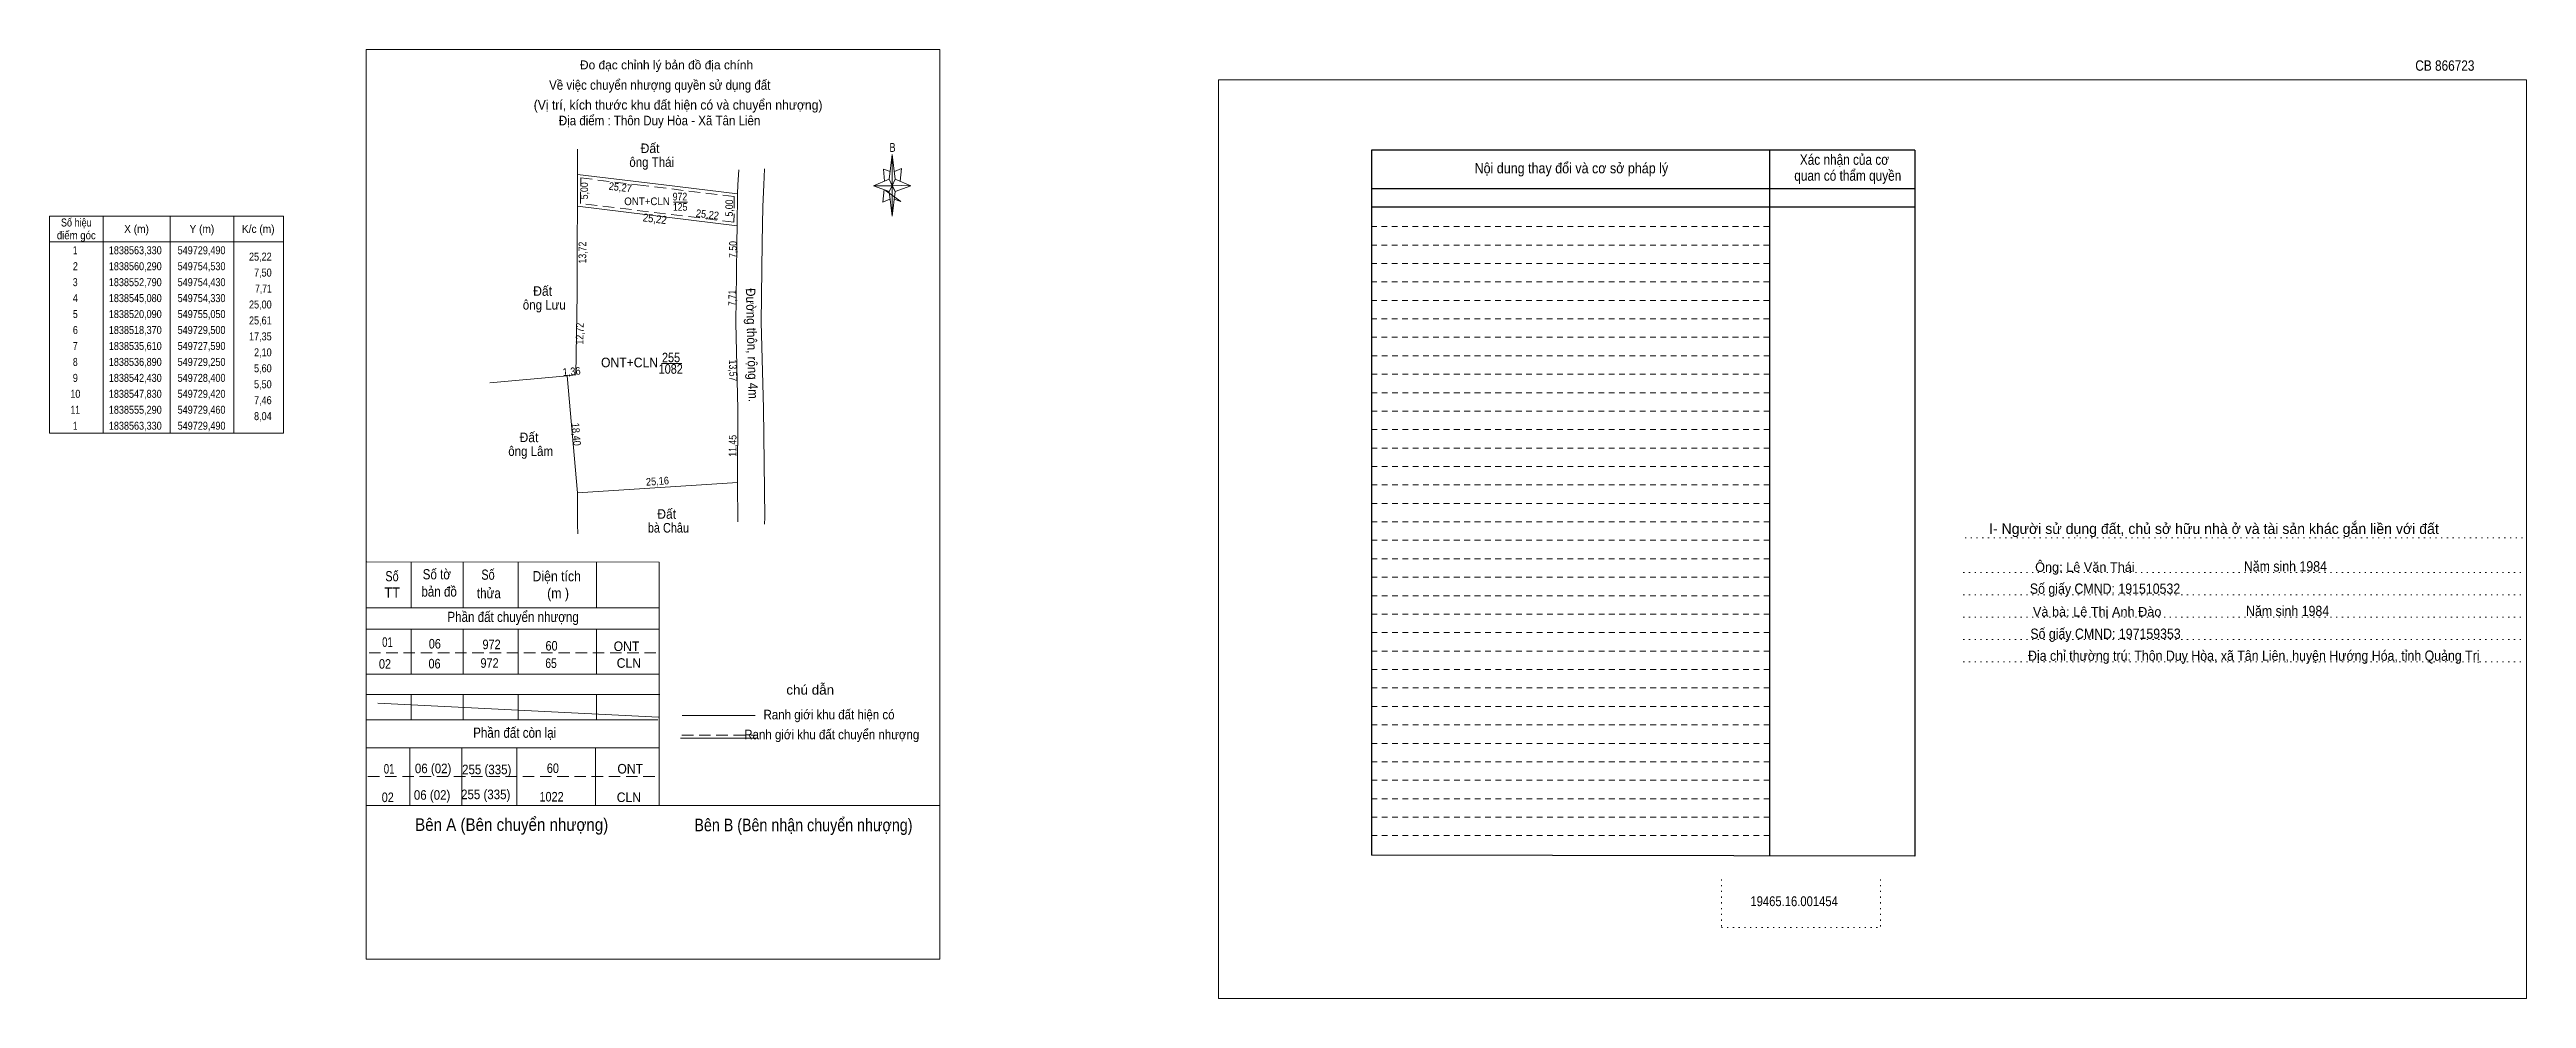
# Model space of a CAD drawing. Header units: metres. Extents: x 549063 to 549835, y 1838451 to 1838602.
# Drawn here: x 549062.5 to 549451.1, y 1838453.6 to 1838602.4 of the extents above; entities that cross this region are included whole.
import ezdxf
from ezdxf.enums import TextEntityAlignment as Align

# ---------------------------------------------------------------- set-up
doc = ezdxf.new("R2010")
doc.units = ezdxf.units.M
doc.header["$LTSCALE"] = 0.6
for name, pattern in [('DOTTED', [1.5, 0.3, -1.2]), ('MEDIUM_DASHED', [4.5, 3, -1.5]), ('SHORT_DASHED', [2.7, 1.5, -1.2])]:
    doc.linetypes.add(name, pattern=pattern)
for name, color, linetype, lineweight in [('1', 7, 'DOTTED', 13), ('10', 7, 'Continuous', 13), ('12', 7, 'Continuous', 13), ('15', 7, 'Continuous', 13), ('17', 7, 'Continuous', 13), ('18', 7, 'Continuous', 13), ('2', 7, 'SHORT_DASHED', 13), ('28', 7, 'Continuous', 13), ('63', 7, 'Continuous', 13)]:
    doc.layers.add(name, color=color, linetype=linetype, lineweight=lineweight)
doc.layers.add('20', color=7, linetype='Continuous')
doc.layers.add('40', color=7, linetype='Continuous')

msp = doc.modelspace()

# ---------------------------------------------------------------- linework, layer by layer
at = {"layer": '1'}
for p, q in [((549363.05, 1838525.82), (549451.11, 1838525.82)), ((549362.77, 1838520.42), (549450.81, 1838520.42)), ((549362.77, 1838516.92), (549450.81, 1838516.92)), ((549362.77, 1838513.42), (549450.81, 1838513.42)), ((549362.77, 1838509.92), (549450.81, 1838509.92)), ((549362.77, 1838506.42), (549450.81, 1838506.42)), ((549324.83, 1838472.3), (549324.83, 1838464.78)), ((549349.81, 1838472.3), (549349.81, 1838464.78)), ((549324.83, 1838464.78), (549349.81, 1838464.78))]:
    msp.add_line(p, q, dxfattribs=at)
at = {"layer": '1', "linetype": 'Continuous'}
for points in [[(549245.93, 1838453.64), (549451.13, 1838453.64), (549451.13, 1838597.64), (549245.93, 1838597.64)], [(549245.93, 1838597.64), (549451.13, 1838597.64), (549451.13, 1838453.64), (549245.93, 1838453.64)], [(549245.93, 1838453.64), (549451.13, 1838453.64), (549451.13, 1838597.64), (549245.93, 1838597.64)]]:
    msp.add_lwpolyline(points, close=True, dxfattribs=at)
at = {"layer": '1', "linetype": 'MEDIUM_DASHED'}
for points in [[(549154.78, 1838581.16), (549169.95, 1838579.32), (549169.9, 1838575.32), (549145.85, 1838578.24), (549145.86, 1838581.16)], [(549145.86, 1838581.16), (549145.87, 1838582.24), (549154.78, 1838581.16)]]:
    msp.add_lwpolyline(points, dxfattribs=at)
at = {"layer": '10'}
for p, q in [((549145.36, 1838532.91), (549143.76, 1838551.24)), ((549170.47, 1838534.53), (549145.36, 1838532.91)), ((549145.36, 1838532.91), (549145.38, 1838527.93)), ((549145.38, 1838527.93), (549145.39, 1838526.44))]:
    msp.add_line(p, q, dxfattribs=at)
at = {"layer": '12'}
msp.add_line((549112.22, 1838459.81), (549202.22, 1838459.81), dxfattribs=at)
at = {"layer": '15'}
for p, q in [((549160.42, 1838578.43), (549162.6, 1838578.43)), ((549158.53, 1838553.18), (549161.72, 1838553.18)), ((549143.76, 1838551.24), (549131.6, 1838550.12)), ((549143.76, 1838551.24), (549145.11, 1838551.36)), ((549114.06, 1838499.9), (549158.09, 1838497.73))]:
    msp.add_line(p, q, dxfattribs=at)
at = {"layer": '17'}
for p, q in [((549112.22, 1838459.81), (549112.22, 1838602.36)), ((549194.44, 1838583.23), (549193.38, 1838583.63)), ((549194.28, 1838582.03), (549194.74, 1838585.93)), ((549194.28, 1838580.13), (549191.78, 1838581.03)), ((549193.7, 1838580.25), (549196.08, 1838578.53)), ((549195.18, 1838580.13), (549194.74, 1838576.23)), ((549195.18, 1838582.03), (549197.68, 1838581.03)), ((549193.28, 1838578.43), (549194.38, 1838578.93)), ((549196.08, 1838578.53), (549195.04, 1838578.93)), ((549158.16, 1838522.02), (549112.3, 1838522.05)), ((549119.26, 1838522.02), (549119.26, 1838514.88)), ((549127.4, 1838522.02), (549127.4, 1838514.88)), ((549136.06, 1838522.02), (549136.06, 1838514.88)), ((549148.36, 1838522.02), (549148.36, 1838514.88)), ((549158.16, 1838522.02), (549158.16, 1838483.86)), ((549112.22, 1838514.88), (549158.16, 1838514.88)), ((549112.22, 1838511.54), (549158.16, 1838511.54)), ((549119.26, 1838511.54), (549119.26, 1838504.46)), ((549127.4, 1838511.54), (549127.4, 1838504.46)), ((549136.06, 1838511.54), (549136.06, 1838504.46)), ((549148.36, 1838511.54), (549148.36, 1838504.46)), ((549112.3, 1838504.46), (549158.1, 1838504.46)), ((549112.22, 1838501.28), (549158.26, 1838501.28)), ((549119.26, 1838501.28), (549119.26, 1838497.29)), ((549127.4, 1838501.28), (549127.4, 1838497.29)), ((549136.06, 1838501.28), (549136.06, 1838497.29)), ((549148.36, 1838501.28), (549148.36, 1838497.29)), ((549161.76, 1838497.96), (549173.26, 1838497.96)), ((549112.14, 1838497.29), (549157.94, 1838497.29)), ((549161.5, 1838494.42), (549173.4, 1838494.42)), ((549112.22, 1838492.91), (549158.16, 1838492.91)), ((549119.06, 1838492.91), (549119.06, 1838483.86)), ((549127.2, 1838492.91), (549127.2, 1838483.86)), ((549135.86, 1838492.91), (549135.86, 1838483.86)), ((549148.16, 1838492.91), (549148.16, 1838483.86)), ((549112.22, 1838483.86), (549202.22, 1838483.86))]:
    msp.add_line(p, q, dxfattribs=at)
at = {"layer": '17', "linetype": 'MEDIUM_DASHED'}
for p, q in [((549112.66, 1838507.82), (549158.22, 1838507.82)), ((549161.74, 1838494.92), (549173.54, 1838494.92)), ((549112.48, 1838488.43), (549158.16, 1838488.43))]:
    msp.add_line(p, q, dxfattribs=at)
at = {"layer": '17'}
for points in [[(549112.22, 1838602.36), (549202.22, 1838602.36), (549202.22, 1838459.81)], [(549195.08, 1838583.23), (549196.18, 1838583.73), (549195.98, 1838581.73)], [(549194.74, 1838581.03), (549194.28, 1838582.03), (549191.78, 1838581.03)], [(549194.74, 1838581.03), (549195.18, 1838580.13), (549197.68, 1838581.03)]]:
    msp.add_lwpolyline(points, dxfattribs=at)
for points in [[(549194.74, 1838585.93), (549195.18, 1838582.03), (549194.74, 1838581.03)], [(549194.74, 1838581.03), (549191.78, 1838581.03), (549194.28, 1838582.03), (549195.18, 1838580.13), (549197.68, 1838581.03), (549194.74, 1838581.13)], [(549194.74, 1838581.03), (549194.74, 1838576.23), (549194.24, 1838580.13)]]:
    msp.add_lwpolyline(points, close=True, dxfattribs=at)
at = {"layer": '18'}
for p, q in [((549170.53, 1838581.16), (549170.65, 1838583.49)), ((549174.6, 1838581.16), (549174.72, 1838583.67)), ((549170.46, 1838579.76), (549170.53, 1838581.16)), ((549174.43, 1838577.79), (549174.6, 1838581.16)), ((549145.35, 1838577.8), (549145.33, 1838572.06)), ((549145.33, 1838572.06), (549145.32, 1838570.3)), ((549170.19, 1838559.55), (549170.29, 1838567.26)), ((549170.47, 1838534.53), (549170.49, 1838528.33)), ((549174.73, 1838529.03), (549174.69, 1838527.96))]:
    msp.add_line(p, q, dxfattribs=at)
for points in [[(549145.38, 1838586.76), (549145.38, 1838585.98), (549145.37, 1838582.8), (549158.91, 1838581.16), (549170.46, 1838579.76)], [(549145.37, 1838582.8), (549145.36, 1838581.16), (549145.35, 1838577.8)], [(549145.35, 1838577.8), (549170.39, 1838574.76), (549170.46, 1838579.76)], [(549174.19, 1838559.6), (549174.35, 1838572.06), (549174.43, 1838577.79)], [(549170.29, 1838567.26), (549170.35, 1838572.06), (549170.39, 1838574.76)], [(549145.11, 1838551.36), (549145.31, 1838564.08), (549145.33, 1838570.3)], [(549170.47, 1838534.53), (549170.53, 1838545.98), (549170.19, 1838559.55)], [(549174.73, 1838529.03), (549174.53, 1838546.1), (549174.19, 1838559.65)]]:
    msp.add_lwpolyline(points, dxfattribs=at)
at = {"layer": '2', "linetype": 'Continuous', "lineweight": 25}
for p, q in [((549355.19, 1838586.6), (549269.93, 1838586.6)), ((549269.93, 1838586.6), (549269.93, 1838476.08)), ((549332.35, 1838586.6), (549332.39, 1838476)), ((549355.19, 1838580.56), (549270.03, 1838580.56)), ((549355.19, 1838577.68), (549270.03, 1838577.68))]:
    msp.add_line(p, q, dxfattribs=at)
at = {"layer": '2'}
for p, q in [((549332.35, 1838574.62), (549269.91, 1838574.62)), ((549332.35, 1838571.72), (549269.91, 1838571.72)), ((549332.35, 1838571.72), (549269.93, 1838571.72)), ((549332.35, 1838568.82), (549269.93, 1838568.82)), ((549332.35, 1838565.94), (549269.93, 1838565.94)), ((549332.35, 1838563.04), (549269.93, 1838563.04)), ((549332.35, 1838560.14), (549269.93, 1838560.14)), ((549332.35, 1838557.26), (549269.93, 1838557.26)), ((549332.37, 1838554.36), (549269.93, 1838554.36)), ((549332.37, 1838551.48), (549269.93, 1838551.48)), ((549332.37, 1838548.58), (549269.93, 1838548.58)), ((549332.37, 1838545.68), (549269.93, 1838545.68)), ((549332.37, 1838542.8), (549269.93, 1838542.8)), ((549332.37, 1838539.9), (549269.93, 1838539.9)), ((549332.37, 1838537), (549269.93, 1838537)), ((549332.37, 1838534.12), (549269.93, 1838534.12)), ((549332.37, 1838531.22), (549269.93, 1838531.22)), ((549332.37, 1838528.34), (549269.93, 1838528.34)), ((549332.37, 1838525.44), (549269.93, 1838525.44)), ((549332.37, 1838522.54), (549269.93, 1838522.54)), ((549332.37, 1838519.66), (549269.93, 1838519.66)), ((549332.37, 1838516.76), (549269.93, 1838516.76)), ((549332.39, 1838513.86), (549269.93, 1838513.86)), ((549332.39, 1838510.98), (549269.93, 1838510.98)), ((549332.39, 1838508.08), (549269.93, 1838508.08)), ((549332.39, 1838505.18), (549269.93, 1838505.18)), ((549332.39, 1838502.3), (549269.93, 1838502.3)), ((549332.39, 1838499.4), (549269.93, 1838499.4)), ((549332.39, 1838496.52), (549269.93, 1838496.52)), ((549332.39, 1838493.62), (549269.93, 1838493.62)), ((549332.39, 1838490.72), (549269.93, 1838490.72)), ((549332.39, 1838487.84), (549269.93, 1838487.84)), ((549332.39, 1838484.94), (549269.93, 1838484.94)), ((549332.39, 1838482.04), (549269.93, 1838482.04)), ((549332.39, 1838479.16), (549269.93, 1838479.16))]:
    msp.add_line(p, q, dxfattribs=at)
at = {"layer": '2', "linetype": 'Continuous', "lineweight": 25}
msp.add_lwpolyline([(549355.19, 1838586.6), (549355.15, 1838475.96), (549269.93, 1838476.08)], dxfattribs=at)
at = {"layer": '63'}
for p, q in [((549193.38, 1838583.63), (549193.54, 1838581.73)), ((549193.48, 1838580.43), (549193.28, 1838578.43)), ((549070.93, 1838576.25), (549070.93, 1838542.25)), ((549081.43, 1838576.25), (549081.43, 1838542.25)), ((549091.43, 1838576.25), (549091.43, 1838542.25)), ((549062.53, 1838572.25), (549099.23, 1838572.25))]:
    msp.add_line(p, q, dxfattribs=at)
msp.add_lwpolyline([(549062.53, 1838576.25), (549099.23, 1838576.25), (549099.23, 1838542.25), (549062.53, 1838542.25)], close=True, dxfattribs=at)

# ---------------------------------------------------------------- texts
at = {"layer": '1'}
for s, height, width, p in [('972', 1.2, 0.85, (549161.43, 1838578.72)), ('ONT+CLN', 1.2, 0.95, (549156.27, 1838577.98)), ('125', 1.2, 0.85, (549161.47, 1838577.1)), ('ONT+CLN', 1.5, 0.95, (549153.525, 1838552.57)), ('1082', 1.5, 0.85, (549159.99, 1838551.55)), ('255', 1.5, 0.85, (549160.035, 1838553.35))]:
    msp.add_text(s, height=height, dxfattribs=dict(at, width=width)).set_placement(p, align=Align.CENTER)
at = {"layer": '15', "width": 0.9}
msp.add_text('Đường thôn, rộng 4m.', height=1.5, rotation=271.435, dxfattribs=at).set_placement((549171.9866, 1838556.0238), align=Align.CENTER)
at = {"layer": '17'}
msp.add_text('Đo đạc chỉnh lý bản đồ địa chính', height=1.4, dxfattribs=at).set_placement((549159.33, 1838599.26), align=Align.CENTER)
for s, height, width, p in [('Về việc chuyển nhượng quyền sử dụng đất', 1.5, 0.9, (549158.265, 1838596.06)), ('B', 1.378, 0.75, (549194.79, 1838586.33)), ('Số tờ', 1.6, 0.85, (549123.29, 1838519.32)), ('TT', 1.6, 0.95, (549116.29, 1838516.46)), ('Số', 1.6, 0.8, (549116.26, 1838519.02)), ('bản đồ', 1.6, 0.85, (549123.65, 1838516.62)), ('thửa', 1.6, 0.85, (549131.455, 1838516.36)), ('(m )', 1.6, 0.9, (549142.315, 1838516.36)), ('Phần đất chuyển nhượng', 1.6, 0.85, (549135.255, 1838512.64)), ('01', 1.5, 0.75, (549115.545, 1838508.74)), ('06', 1.5, 0.85, (549122.975, 1838508.48)), ('972', 1.5, 0.85, (549131.88, 1838508.38)), ('60', 1.5, 0.85, (549141.29, 1838508.16)), ('ONT', 1.5, 0.95, (549153.05, 1838508.09)), ('02', 1.5, 0.85, (549115.155, 1838505.32)), ('06', 1.5, 0.85, (549122.935, 1838505.36)), ('972', 1.5, 0.85, (549131.56, 1838505.46)), ('65', 1.5, 0.8, (549141.21, 1838505.44)), ('CLN', 1.5, 0.95, (549153.42, 1838505.46)), ('chú dẫn', 1.5, 1.05, (549181.87, 1838501.26)), ('Ranh giới khu đất hiện có ', 1.5, 0.9, (549185.075, 1838497.38)), ('Phần đất còn lại', 1.6, 0.85, (549135.51, 1838494.49)), ('Ranh giới khu đất chuyển nhượng', 1.5, 0.9, (549185.25, 1838494.26)), ('01', 1.5, 0.75, (549115.805, 1838488.88)), ('06 (02)', 1.5, 0.9, (549122.71, 1838488.94)), ('255 (335)', 1.5, 0.9, (549131.12, 1838488.78)), ('60', 1.5, 0.85, (549141.5, 1838488.97)), ('ONT', 1.5, 0.95, (549153.63, 1838488.89)), ('06 (02)', 1.5, 0.9, (549122.55, 1838484.78)), ('255 (335)', 1.5, 0.9, (549130.96, 1838484.87)), ('02', 1.5, 0.85, (549115.595, 1838484.41)), ('Bên A (Bên chuyển nhượng)', 1.97, 0.9, (549135.035, 1838479.9)), ('1022', 1.5, 0.85, (549141.29, 1838484.5)), ('CLN', 1.5, 0.95, (549153.42, 1838484.42)), ('Bên B (Bên nhận chuyển nhượng)', 1.97, 0.85, (549180.81, 1838479.84))]:
    msp.add_text(s, height=height, dxfattribs=dict(at, width=width)).set_placement(p, align=Align.CENTER)
at = {"layer": '17', "width": 0.95}
msp.add_text('(Vị trí, kích thước khu đất hiện có và chuyển nhượng)', height=1.5, dxfattribs=at).set_placement((549138.49, 1838592.94))
at = {"layer": '18', "width": 0.85}
msp.add_text('19465.16.001454', height=1.55, dxfattribs=at).set_placement((549336.235, 1838468.1), align=Align.CENTER)
at = {"layer": '2'}
for s, width, p in [('Nội dung thay đổi và cơ sở pháp lý', 0.9, (549301.29, 1838582.96)), ('Nội dung thay đổi và cơ sở pháp lý', 0.9, (549301.29, 1838582.96)), (' quan có thẩm quyền', 0.85, (549344.395, 1838581.8)), (' quan có thẩm quyền', 0.85, (549344.395, 1838581.8)), ('Xác nhận của cơ', 0.85, (549344.125, 1838584.3)), ('Xác nhận của cơ', 0.85, (549344.125, 1838584.3))]:
    msp.add_text(s, height=1.63, dxfattribs=dict(at, width=width)).set_placement(p, align=Align.CENTER)
at = {"layer": '20', "width": 0.9}
msp.add_text('Địa điểm : Thôn Duy Hòa - Xã Tân Liên', height=1.5, dxfattribs=at).set_placement((549158.24, 1838590.49), align=Align.CENTER)
at = {"layer": '28'}
for s, height, p in [('I- Người sử dụng đất, chủ sở hữu nhà ở và tài sản khác gắn liền với đất', 1.653, (549402.095, 1838526.44)), ('Ông: Lê Văn Thái', 1.49, (549381.855, 1838520.5)), ('Và bà: Lê Thị Anh Đào', 1.49, (549383.78, 1838513.5))]:
    msp.add_text(s, height=height, dxfattribs=at).set_placement(p, align=Align.CENTER)
at = {"layer": '28', "width": 0.9}
for s, p in [('Năm sinh 1984', (549413.31, 1838520.56)), ('Số giấy CMND: 191510532', (549385.01, 1838517.06)), ('Năm sinh 1984', (549413.66, 1838513.57)), ('Số giấy CMND: 197159353', (549385.09, 1838510)), ('Địa chỉ thường trú: Thôn Duy Hòa, xã Tân Liên, huyện Hướng Hóa, tỉnh Quảng Trị', (549408.35, 1838506.56))]:
    msp.add_text(s, height=1.61, dxfattribs=at).set_placement(p, align=Align.CENTER)
at = {"layer": '40', "width": 0.85}
msp.add_text('CB 866723', height=1.63, dxfattribs=at).set_placement((549438.33, 1838599.04), align=Align.CENTER)
at = {"layer": '63'}
for s, height, width, p in [('Đất ', 1.5, 0.95, (549157.01, 1838586.14)), ('ông Thái', 1.5, 0.9, (549157.005, 1838583.98)), ('Số hiệu', 1.25, 0.85, (549066.73, 1838574.63)), ('điểm góc', 1.25, 0.9, (549066.73, 1838572.63)), (' 1', 1.25, 0.75, (549066.38, 1838570.28)), ('1838563,330', 1.25, 0.85, (549075.98, 1838570.28)), ('X (m)', 1.25, 0.95, (549076.18, 1838573.63)), ('549729,490', 1.25, 0.85, (549086.38, 1838570.28)), ('Y (m)', 1.25, 0.95, (549086.435, 1838573.63)), ('K/c (m)', 1.25, 0.95, (549095.275, 1838573.63)), (' 2', 1.25, 0.85, (549066.385, 1838567.78)), ('1838560,290', 1.25, 0.85, (549075.98, 1838567.78)), ('549754,530', 1.25, 0.85, (549086.38, 1838567.78)), (' 4', 1.25, 0.85, (549066.38, 1838562.78)), (' 3', 1.25, 0.8, (549066.375, 1838565.28)), ('1838552,790', 1.25, 0.85, (549075.98, 1838565.28)), ('1838545,080', 1.25, 0.85, (549075.98, 1838562.78)), ('549754,430', 1.25, 0.85, (549086.38, 1838565.28)), ('549754,330', 1.25, 0.85, (549086.38, 1838562.78)), ('Đất ', 1.5, 0.95, (549140.15, 1838563.77)), (' 5', 1.25, 0.8, (549066.385, 1838560.28)), ('1838520,090', 1.25, 0.85, (549075.98, 1838560.28)), ('549755,050', 1.25, 0.85, (549086.38, 1838560.28)), ('ông Lưu', 1.5, 0.9, (549140.15, 1838561.61)), (' 6', 1.25, 0.85, (549066.385, 1838557.78)), (' 7', 1.25, 0.8, (549066.385, 1838555.28)), ('1838518,370', 1.25, 0.85, (549075.98, 1838557.78)), ('1838535,610', 1.25, 0.85, (549075.98, 1838555.28)), ('549729,500', 1.25, 0.85, (549086.38, 1838557.78)), ('549727,590', 1.25, 0.85, (549086.38, 1838555.28)), (' 8', 1.25, 0.8, (549066.385, 1838552.78)), ('1838536,890', 1.25, 0.85, (549075.98, 1838552.78)), ('549729,250', 1.25, 0.85, (549086.38, 1838552.78)), (' 10', 1.25, 0.85, (549066.38, 1838547.78)), (' 9', 1.25, 0.85, (549066.38, 1838550.28)), ('1838542,430', 1.25, 0.85, (549075.98, 1838550.28)), ('1838547,830', 1.25, 0.85, (549075.98, 1838547.78)), ('549728,400', 1.25, 0.85, (549086.38, 1838550.28)), ('549729,420', 1.25, 0.85, (549086.38, 1838547.78)), (' 11', 1.25, 0.8, (549066.38, 1838545.28)), ('1838555,290', 1.25, 0.85, (549075.98, 1838545.28)), ('549729,460', 1.25, 0.85, (549086.38, 1838545.28)), (' 1', 1.25, 0.75, (549066.38, 1838542.78)), ('1838563,330', 1.25, 0.85, (549075.98, 1838542.78)), ('549729,490', 1.25, 0.85, (549086.38, 1838542.78)), ('Đất ', 1.5, 0.95, (549138.01, 1838540.83)), ('ông Lâm', 1.5, 0.9, (549138.01, 1838538.67)), ('Đất ', 1.5, 0.95, (549159.62, 1838528.82)), ('bà Châu', 1.5, 0.85, (549159.625, 1838526.66)), ('Số', 1.6, 0.8, (549131.32, 1838519.26)), ('Diện tích', 1.6, 0.9, (549142.1, 1838519.02))]:
    msp.add_text(s, height=height, dxfattribs=dict(at, width=width)).set_placement(p, align=Align.CENTER)
for s, height, rotation, width, p in [('5,00', 1.2, 89.771, 0.85, (549147.0154, 1838580.2226)), ('25,27', 1.2, 353.091, 0.9, (549151.9978, 1838580.1834)), ('25,22', 1.25, 353.078, 0.9, (549157.4097, 1838575.223)), ('25,22', 1.2, 353.078, 0.9, (549165.6727, 1838575.9311)), ('5,00', 1.2, 89.198, 0.85, (549169.759, 1838577.5166)), ('13,72', 1.2, 89.833, 0.85, (549146.7251, 1838570.5383)), ('7,50', 1.2, 89.236, 0.85, (549170.3381, 1838571.017)), ('7,71', 1.2, 89.257, 0.8, (549170.2368, 1838563.4222)), ('12,72', 1.2, 89.099, 0.85, (549146.3074, 1838557.8256)), ('1,36', 1.2, 5.08, 0.9, (549144.4919, 1838551.3137)), ('13,57', 1.2, 271.435, 0.85, (549169.1636, 1838552.05)), ('18,40', 1.2, 274.989, 0.9, (549144.5661, 1838542.0122)), ('11,45', 1.2, 89.7, 0.85, (549170.299, 1838540.2519)), ('25,16', 1.2, 3.691, 0.9, (549157.9414, 1838534.1143))]:
    msp.add_text(s, height=height, rotation=rotation, dxfattribs=dict(at, width=width)).set_placement(p, align=Align.CENTER)
for s, width, p in [('25,22', 0.85, (549097.38, 1838569.28)), ('7,50', 0.85, (549097.38, 1838566.78)), ('7,71', 0.8, (549097.38, 1838564.28)), ('25,00', 0.85, (549097.38, 1838561.78)), ('25,61', 0.85, (549097.38, 1838559.28)), ('17,35', 0.85, (549097.38, 1838556.78)), ('5,60', 0.85, (549097.38, 1838551.78)), ('2,10', 0.85, (549097.38, 1838554.28)), ('5,50', 0.85, (549097.38, 1838549.28)), ('8,04', 0.85, (549097.38, 1838544.28)), ('7,46', 0.85, (549097.38, 1838546.78))]:
    msp.add_text(s, height=1.25, dxfattribs=dict(at, width=width)).set_placement(p, align=Align.RIGHT)

doc.saveas('drawing.dxf')
